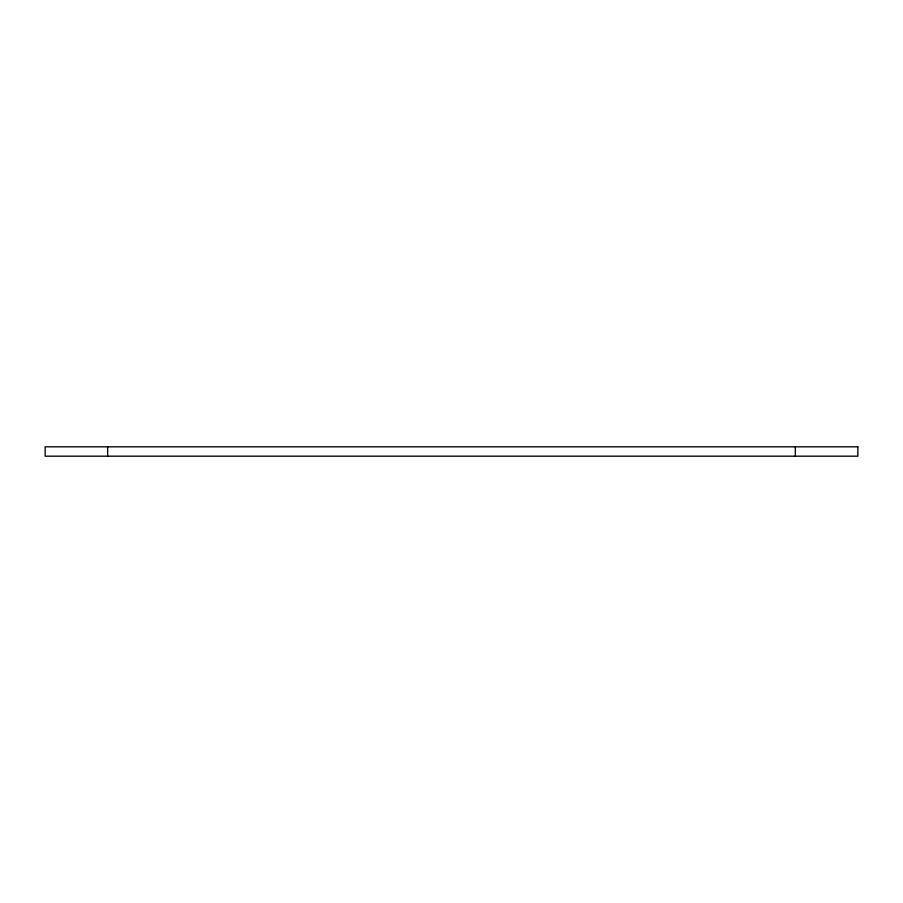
<?xml version="1.0" encoding="UTF-8"?>
<svg xmlns="http://www.w3.org/2000/svg" width="903" height="903" viewBox="0 0 903 903"><rect width="100%" height="100%" fill="white"/><g stroke="black" fill="none" stroke-linecap="round" stroke-linejoin="round"><path stroke-width="1.35" d="M795.34 446.816L795.34 456.184M107.66 446.816L107.66 456.184M857.85 446.816L45.15 446.816L45.15 456.184L857.85 456.184L857.85 446.816"/></g></svg>
